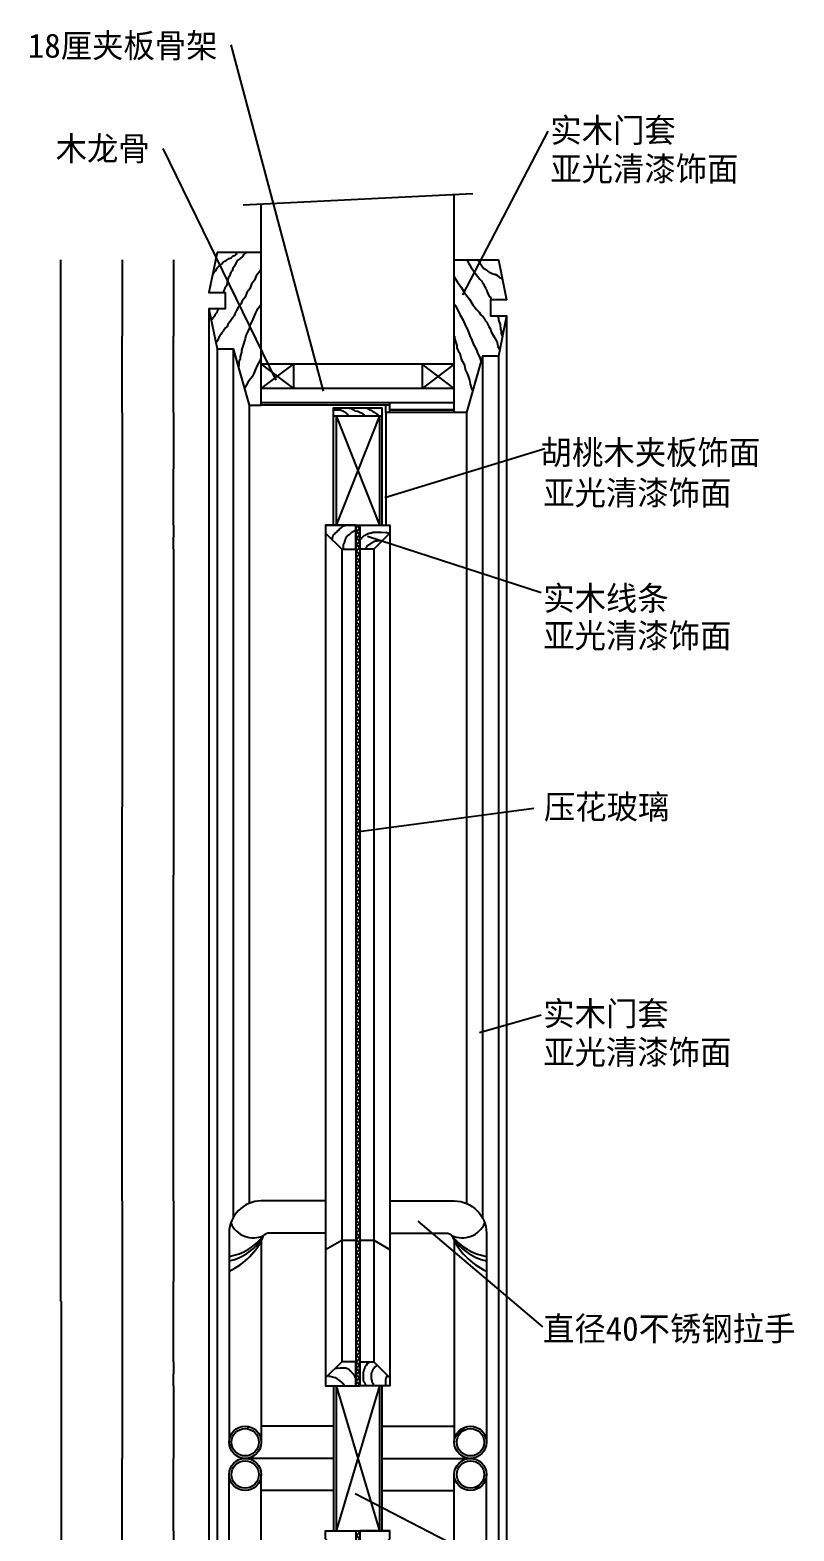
# Model space of a CAD drawing. Header units: metres. Extents: x 0 to 5399, y 0 to 6892.
# Drawn here: x 3500 to 5399, y 3156 to 6887 of the extents above; entities that cross this region are included whole.
import ezdxf

# ---------------------------------------------------------------- set-up
doc = ezdxf.new("R2010")
doc.units = ezdxf.units.M
for name, color, linetype in [('2', 2, 'Continuous'), ('3', 3, 'Continuous'), ('4', 4, 'Continuous'), ('7', 7, 'Continuous'), ('BH', 3, 'Continuous'), ('DIM', 3, 'Continuous'), ('TEXT', 3, 'Continuous')]:
    doc.layers.add(name, color=color, linetype=linetype)
doc.dimstyles.get("Standard").update_dxf_attribs({"dimtxt": 2.5, "dimasz": 2.5, "dimexe": 1.25, "dimexo": 0.625, "dimtad": 1, "dimcen": 2.5, "dimazin": 3, "dimtfac": 1, "dimtmove": 0, "dimatfit": 3})

# ---------------------------------------------------------------- blocks, each defined once
blk = doc.blocks.new('BH2')
at = {"layer": 'BH'}
blk.add_lwpolyline([(0, 32), (5, 28), (0, 24), (5, 20), (0, 16), (5, 12), (0, 8), (5, 4), (0, 0)], dxfattribs=at)
blk = doc.blocks.new('*D5')
for p, q in [((3856.07, 3156.19), (3856.07, 3126.19)), ((3855.82, 3126.19), (3855.57, 3126.19)), ((3856.07, 3096.19), (3856.07, 3126.19)), ((3856.07, 3126.19), (3856.07, 3126.19)), ((3856.32, 3126.19), (3856.57, 3126.19))]:
    blk.add_line(p, q)
at = {"layer": 'Defpoints'}
for p in [(3856.07, 3156.19), (3856.07, 3126.19), (3856.07, 3096.19)]:
    blk.add_point(p, dxfattribs=at)
at = {"layer": 'DIM', "insert": (3856.07, 3127.315), "char_height": 1, "attachment_point": 5}
blk.add_mtext('30', dxfattribs=at)
blk = doc.blocks.new('*D6')
for p, q in [((3856.07, 3516.19), (3856.07, 3336.19)), ((3855.82, 3336.19), (3855.57, 3336.19)), ((3856.07, 3156.19), (3856.07, 3336.19)), ((3856.07, 3336.19), (3856.07, 3336.19)), ((3856.32, 3336.19), (3856.57, 3336.19))]:
    blk.add_line(p, q)
at = {"layer": 'Defpoints'}
for p in [(3856.07, 3516.19), (3856.07, 3336.19), (3856.07, 3156.19)]:
    blk.add_point(p, dxfattribs=at)
at = {"layer": 'DIM', "insert": (3856.07, 3337.315), "char_height": 1, "attachment_point": 5}
blk.add_mtext('180', dxfattribs=at)
blk = doc.blocks.new('*D7')
for p, q in [((3855.82, 3546.19), (3855.57, 3546.19)), ((3856.07, 3576.19), (3856.07, 3546.19)), ((3856.07, 3516.19), (3856.07, 3546.19)), ((3856.07, 3546.19), (3856.07, 3546.19)), ((3856.32, 3546.19), (3856.57, 3546.19))]:
    blk.add_line(p, q)
at = {"layer": 'Defpoints'}
for p in [(3856.07, 3576.19), (3856.07, 3546.19), (3856.07, 3516.19)]:
    blk.add_point(p, dxfattribs=at)
at = {"layer": 'DIM', "insert": (3856.07, 3547.315), "char_height": 1, "attachment_point": 5}
blk.add_mtext('30', dxfattribs=at)
blk = doc.blocks.new('*D8')
for p, q in [((3856.07, 3976.19), (3856.07, 3776.19)), ((3855.82, 3776.19), (3855.57, 3776.19)), ((3856.07, 3576.19), (3856.07, 3776.19)), ((3856.07, 3776.19), (3856.07, 3776.19)), ((3856.32, 3776.19), (3856.57, 3776.19))]:
    blk.add_line(p, q)
at = {"layer": 'Defpoints'}
for p in [(3856.07, 3976.19), (3856.07, 3776.19), (3856.07, 3576.19)]:
    blk.add_point(p, dxfattribs=at)
at = {"layer": 'DIM', "insert": (3856.07, 3777.315), "char_height": 1, "attachment_point": 5}
blk.add_mtext('200', dxfattribs=at)
blk = doc.blocks.new('*D9')
for p, q in [((3856.07, 5596.19), (3856.07, 4786.19)), ((3855.82, 4786.19), (3855.57, 4786.19)), ((3856.07, 3976.19), (3856.07, 4786.19)), ((3856.07, 4786.19), (3856.07, 4786.19)), ((3856.32, 4786.19), (3856.57, 4786.19))]:
    blk.add_line(p, q)
at = {"layer": 'Defpoints'}
for p in [(3856.07, 5596.19), (3856.07, 4786.19), (3856.07, 3976.19)]:
    blk.add_point(p, dxfattribs=at)
at = {"layer": 'DIM', "insert": (3856.07, 4787.315), "char_height": 1, "attachment_point": 5}
blk.add_mtext('810', dxfattribs=at)
blk = doc.blocks.new('*D10')
for p, q in [((3856.07, 5656.19), (3856.07, 5626.19)), ((3855.82, 5626.19), (3855.57, 5626.19)), ((3856.07, 5596.19), (3856.07, 5626.19)), ((3856.07, 5626.19), (3856.07, 5626.19)), ((3856.32, 5626.19), (3856.57, 5626.19))]:
    blk.add_line(p, q)
at = {"layer": 'Defpoints'}
for p in [(3856.07, 5656.19), (3856.07, 5626.19), (3856.07, 5596.19)]:
    blk.add_point(p, dxfattribs=at)
at = {"layer": 'DIM', "insert": (3856.07, 5627.315), "char_height": 1, "attachment_point": 5}
blk.add_mtext('30', dxfattribs=at)
blk = doc.blocks.new('*D11')
for p, q in [((3856.07, 5936.19), (3856.07, 5796.19)), ((3855.82, 5796.19), (3855.57, 5796.19)), ((3856.07, 5656.19), (3856.07, 5796.19)), ((3856.07, 5796.19), (3856.07, 5796.19)), ((3856.32, 5796.19), (3856.57, 5796.19))]:
    blk.add_line(p, q)
at = {"layer": 'Defpoints'}
for p in [(3856.07, 5936.19), (3856.07, 5796.19), (3856.07, 5656.19)]:
    blk.add_point(p, dxfattribs=at)
at = {"layer": 'DIM', "insert": (3856.07, 5797.315), "char_height": 1, "attachment_point": 5}
blk.add_mtext('140', dxfattribs=at)
blk = doc.blocks.new('*D12')
for p, q in [((3856.07, 6316.19), (3856.07, 6126.19)), ((3855.82, 6126.19), (3855.57, 6126.19)), ((3856.07, 5936.19), (3856.07, 6126.19)), ((3856.07, 6126.19), (3856.07, 6126.19)), ((3856.32, 6126.19), (3856.57, 6126.19))]:
    blk.add_line(p, q)
at = {"layer": 'Defpoints'}
for p in [(3856.07, 6316.19), (3856.07, 6126.19), (3856.07, 5936.19)]:
    blk.add_point(p, dxfattribs=at)
at = {"layer": 'DIM', "insert": (3856.07, 6127.315), "char_height": 1, "attachment_point": 5}
blk.add_mtext('190', dxfattribs=at)
blk = doc.blocks.new('*D13')
for p, q in [((3575.28, 6316.19), (3575.28, 3726.08)), ((3575.53, 3726.08), (3577.66, 3726.08)), ((3577.91, 1135.96), (3577.91, 3726.08))]:
    blk.add_line(p, q)
at = {"layer": 'Defpoints'}
for p in [(3575.28, 6316.19), (3575.28, 3726.08), (3577.91, 1135.96)]:
    blk.add_point(p, dxfattribs=at)
at = {"layer": 'DIM', "insert": (3576.595, 3727.205), "char_height": 1, "attachment_point": 5}
blk.add_mtext('2590', dxfattribs=at)
blk = doc.blocks.new('*D14')
for p, q in [((3728.91, 3976.19), (3728.91, 3336.19)), ((3728.66, 3336.19), (3728.41, 3336.19)), ((3728.91, 2696.19), (3728.91, 3336.19)), ((3728.91, 3336.19), (3728.91, 3336.19)), ((3729.16, 3336.19), (3729.41, 3336.19))]:
    blk.add_line(p, q)
at = {"layer": 'Defpoints'}
for p in [(3728.91, 3976.19), (3728.91, 3336.19), (3728.91, 2696.19)]:
    blk.add_point(p, dxfattribs=at)
at = {"layer": 'DIM', "insert": (3728.91, 3337.315), "char_height": 1, "attachment_point": 5}
blk.add_mtext('640', dxfattribs=at)
blk = doc.blocks.new('*D51')
for p, q in [((3728.91, 6316.19), (3728.91, 6126.19)), ((3728.66, 6126.19), (3728.41, 6126.19)), ((3728.91, 5936.19), (3728.91, 6126.19)), ((3728.91, 6126.19), (3728.91, 6126.19)), ((3729.16, 6126.19), (3729.41, 6126.19))]:
    blk.add_line(p, q)
at = {"layer": 'Defpoints'}
for p in [(3728.91, 6316.19), (3728.91, 6126.19), (3728.91, 5936.19)]:
    blk.add_point(p, dxfattribs=at)
at = {"layer": 'DIM', "insert": (3728.91, 6127.315), "char_height": 1, "attachment_point": 5}
blk.add_mtext('190', dxfattribs=at)
blk = doc.blocks.new('*D54')
for p, q in [((3728.91, 5936.19), (3728.91, 4956.19)), ((3728.66, 4956.19), (3728.41, 4956.19)), ((3728.91, 3976.19), (3728.91, 4956.19)), ((3728.91, 4956.19), (3728.91, 4956.19)), ((3729.16, 4956.19), (3729.41, 4956.19))]:
    blk.add_line(p, q)
at = {"layer": 'Defpoints'}
for p in [(3728.91, 5936.19), (3728.91, 4956.19), (3728.91, 3976.19)]:
    blk.add_point(p, dxfattribs=at)
at = {"layer": 'DIM', "insert": (3728.91, 4957.315), "char_height": 1, "attachment_point": 5}
blk.add_mtext('980', dxfattribs=at)

msp = doc.modelspace()

# ---------------------------------------------------------------- hatches: boundary and pattern name
at = {"layer": '3'}
h = msp.add_hatch(dxfattribs=at)
h.set_pattern_fill('ANSI32', scale=20)
h.paths.add_polyline_path([(4074.61, 3376.19, 1), (3994.61, 3376.19, 1)])
h.paths.add_polyline_path([(4000.61, 3376.19, -1), (4068.61, 3376.19, -1)])
h.paths.add_polyline_path([(3994.61, 3296.19, 1), (4074.61, 3296.19, 1)])
h.paths.add_polyline_path([(4000.61, 3296.19, -1), (4068.61, 3296.19, -1)])
h.paths.add_polyline_path([(4634.61, 3376.19, 1), (4554.61, 3376.19, 1)])
h.paths.add_polyline_path([(4560.61, 3376.19, -1), (4628.61, 3376.19, -1)])
h.paths.add_polyline_path([(4554.61, 3296.19, 1), (4634.61, 3296.19, 1)])
h.paths.add_polyline_path([(4628.61, 3296.19, -1), (4560.61, 3296.19, -1)])
at = {"layer": 'BH'}
h = msp.add_hatch(dxfattribs=at)
h.set_pattern_fill('ANSI31', scale=300)
h.paths.add_polyline_path([(4554.61, 6478.28), (4074.61, 6454.81), (4074.61, 6056.19), (4554.61, 6056.19)])
h = msp.add_hatch(dxfattribs=at)
h.set_pattern_fill('CORK', scale=72)
h.paths.add_polyline_path([(4074.61, 5996.19), (4074.61, 5960.19), (4554.61, 5960.19), (4554.61, 5996.19)])
h = msp.add_hatch(dxfattribs=at)
h.set_pattern_fill('DOLMIT', scale=24)
h.paths.add_polyline_path([(4394.61, 5960.19), (4394.61, 5942.19), (4554.61, 5942.19), (4554.61, 5960.19)])

# ---------------------------------------------------------------- linework, layer by layer
at = {"layer": '2'}
for p, q in [((4554.61, 6056.19), (4554.61, 6478.28)), ((4074.61, 6056.19), (4074.61, 6454.81)), ((4554.61, 6056.19), (4074.61, 6056.19))]:
    msp.add_line(p, q, dxfattribs=at)
at = {"layer": '3'}
for p, q in [((4029.95, 6452.62), (4600.48, 6480.53)), ((3964.61, 6094.19), (3964.61, 1135.84)), ((4004.61, 6094.19), (4004.61, 3934.92)), ((4074.61, 6056.19), (4154.61, 5996.19)), ((4074.61, 5996.19), (4154.61, 6056.19)), ((4554.61, 6056.19), (4474.61, 5996.19)), ((4554.61, 5996.19), (4474.61, 6056.19)), ((4624.61, 6076.19), (4624.61, 3934.92)), ((4664.61, 6076.19), (4664.61, 1135.84)), ((4254.47, 5943.17), (4270.32, 5943.17)), ((4270.32, 5943.17), (4271.64, 5942.51)), ((4271.64, 5942.51), (4272.96, 5941.85)), ((4272.96, 5941.85), (4274.28, 5941.85)), ((4274.28, 5941.85), (4275.61, 5941.19)), ((4275.61, 5941.19), (4276.27, 5941.19)), ((4276.27, 5941.19), (4277.59, 5940.53)), ((4277.59, 5940.53), (4278.91, 5939.87)), ((4278.91, 5939.87), (4279.57, 5939.21)), ((4279.57, 5939.21), (4280.23, 5938.55)), ((4280.23, 5938.55), (4280.89, 5938.55)), ((4280.89, 5938.55), (4281.55, 5937.89)), ((4281.55, 5937.89), (4282.21, 5937.89)), ((4282.21, 5937.89), (4282.87, 5936.57)), ((4282.87, 5936.57), (4284.19, 5936.57)), ((4284.19, 5936.57), (4284.85, 5935.91)), ((4284.85, 5935.91), (4284.85, 5935.25)), ((4284.85, 5935.25), (4285.51, 5935.25)), ((4285.51, 5935.25), (4285.51, 5934.59)), ((4285.51, 5934.59), (4286.17, 5934.59)), ((4286.17, 5934.59), (4286.83, 5933.93)), ((4286.83, 5933.93), (4288.15, 5932.61)), ((4293.44, 5947.13), (4296.74, 5947.13)), ((4296.74, 5947.13), (4299.38, 5945.81)), ((4299.38, 5945.81), (4300.7, 5945.15)), ((4300.7, 5945.15), (4302.02, 5944.49)), ((4302.02, 5944.49), (4302.68, 5943.83)), ((4302.68, 5943.83), (4304.66, 5942.51)), ((4304.66, 5942.51), (4307.3, 5940.53)), ((4307.3, 5940.53), (4313.91, 5939.21)), ((4313.91, 5939.21), (4316.55, 5938.55)), ((4316.55, 5938.55), (4317.87, 5937.89)), ((4317.87, 5937.89), (4319.19, 5937.23)), ((4319.19, 5937.23), (4319.85, 5936.57)), ((4319.85, 5936.57), (4321.17, 5936.57)), ((4321.17, 5936.57), (4321.83, 5935.91)), ((4321.83, 5935.91), (4323.15, 5935.25)), ((4323.15, 5935.25), (4324.47, 5935.25)), ((4324.47, 5935.25), (4325.79, 5934.59)), ((4325.79, 5934.59), (4326.45, 5933.93)), ((4326.45, 5933.93), (4327.11, 5933.93)), ((4327.11, 5933.93), (4327.11, 5933.27)), ((4327.11, 5933.27), (4328.43, 5931.95)), ((4335.04, 5947.79), (4336.36, 5947.79)), ((4336.36, 5947.79), (4337.68, 5947.13)), ((4337.68, 5947.13), (4339.66, 5946.47)), ((4339.66, 5946.47), (4340.98, 5945.81)), ((4340.98, 5945.81), (4341.64, 5944.49)), ((4341.64, 5944.49), (4342.3, 5944.49)), ((4342.3, 5944.49), (4342.96, 5943.83)), ((4342.96, 5943.83), (4343.62, 5943.83)), ((4343.62, 5943.83), (4344.28, 5943.17)), ((4344.28, 5943.17), (4346.92, 5941.85)), ((4346.92, 5941.85), (4349.57, 5940.53)), ((4349.57, 5940.53), (4352.21, 5938.55)), ((4352.21, 5938.55), (4354.19, 5937.89)), ((4354.19, 5937.89), (4354.85, 5937.89)), ((4354.85, 5937.89), (4354.85, 5937.23)), ((4354.85, 5937.23), (4355.51, 5937.23)), ((4355.51, 5937.23), (4356.17, 5936.57)), ((4356.17, 5936.57), (4356.83, 5936.57)), ((4356.83, 5936.57), (4357.49, 5935.91)), ((4357.49, 5935.91), (4358.15, 5935.25)), ((4358.15, 5935.25), (4358.81, 5935.25)), ((4358.81, 5935.25), (4359.47, 5934.59)), ((4359.47, 5934.59), (4360.13, 5933.93)), ((4360.13, 5933.93), (4361.45, 5933.27)), ((4361.45, 5933.27), (4362.11, 5933.27)), ((4362.11, 5933.27), (4362.77, 5932.61)), ((4384.61, 5936.19), (4384.61, 5656.19)), ((4260.61, 5928.19), (4368.61, 5656.19)), ((4368.61, 5928.19), (4260.61, 5656.19)), ((4288.15, 5932.61), (4288.15, 5931.29)), ((4288.15, 5931.29), (4288.81, 5931.29)), ((4288.81, 5931.29), (4288.81, 5930.63)), ((4288.81, 5930.63), (4289.47, 5930.63)), ((4289.47, 5930.63), (4289.47, 5927.99)), ((4328.43, 5931.95), (4329.09, 5931.29)), ((4329.09, 5931.29), (4329.76, 5931.29)), ((4329.76, 5931.29), (4329.76, 5930.63)), ((4329.76, 5930.63), (4330.42, 5930.63)), ((4330.42, 5930.63), (4330.42, 5929.97)), ((4330.42, 5929.97), (4331.08, 5929.97)), ((4331.08, 5929.97), (4331.08, 5929.31)), ((4331.08, 5929.31), (4331.74, 5928.65)), ((4331.74, 5928.65), (4332.4, 5928.65)), ((4332.4, 5928.65), (4332.4, 5928.19)), ((4362.77, 5932.61), (4362.77, 5931.95)), ((4362.77, 5931.95), (4363.43, 5931.95)), ((4363.43, 5931.95), (4363.43, 5931.29)), ((4363.43, 5931.29), (4364.09, 5931.29)), ((4364.09, 5931.29), (4364.09, 5930.63)), ((4364.09, 5930.63), (4364.75, 5929.97)), ((4364.75, 5929.97), (4365.42, 5929.97)), ((4365.42, 5929.97), (4365.42, 5928.19)), ((4256.95, 5634.86), (4255.89, 5633.27)), ((4258.01, 5635.38), (4256.95, 5634.86)), ((4258.54, 5635.91), (4258.01, 5635.38)), ((4259.6, 5636.97), (4258.54, 5635.91)), ((4260.13, 5636.97), (4259.6, 5636.97)), ((4260.66, 5637.5), (4260.13, 5636.97)), ((4261.72, 5638.03), (4260.66, 5637.5)), ((4262.25, 5639.09), (4261.72, 5638.03)), ((4262.78, 5640.15), (4262.25, 5639.09)), ((4263.83, 5641.2), (4262.78, 5640.15)), ((4264.36, 5641.73), (4263.83, 5641.2)), ((4264.89, 5641.73), (4264.36, 5641.73)), ((4265.42, 5642.26), (4264.89, 5641.73)), ((4266.48, 5643.32), (4265.42, 5642.26)), ((4267.54, 5644.38), (4266.48, 5643.32)), ((4268.07, 5644.91), (4267.54, 5644.38)), ((4268.6, 5645.96), (4268.07, 5644.91)), ((4270.19, 5647.02), (4268.6, 5645.96)), ((4270.72, 5647.55), (4270.19, 5647.02)), ((4270.72, 5648.08), (4270.72, 5647.55)), ((4271.25, 5648.08), (4270.72, 5648.08)), ((4272.3, 5648.61), (4271.25, 5648.08)), ((4274.42, 5650.73), (4272.3, 5648.61)), ((4276.01, 5651.78), (4274.42, 5650.73)), ((4277.07, 5652.84), (4276.01, 5651.78)), ((4277.6, 5653.37), (4277.07, 5652.84)), ((4278.13, 5653.9), (4277.6, 5653.37)), ((4279.71, 5653.9), (4278.13, 5653.9)), ((4285.01, 5654.96), (4279.71, 5653.9)), ((4286.07, 5656.02), (4285.01, 5654.96)), ((4286.6, 5656.02), (4286.07, 5656.02)), ((4296.12, 5635.38), (4295.6, 5634.33)), ((4297.18, 5635.91), (4296.12, 5635.38)), ((4299.3, 5638.03), (4297.18, 5635.91)), ((4300.36, 5638.03), (4299.3, 5638.03)), ((4301.42, 5639.09), (4300.36, 5638.03)), ((4301.95, 5639.62), (4301.42, 5639.09)), ((4302.48, 5640.15), (4301.95, 5639.62)), ((4304.06, 5640.15), (4302.48, 5640.15)), ((4304.59, 5640.67), (4304.06, 5640.15)), ((4305.65, 5641.2), (4304.59, 5640.67)), ((4306.18, 5641.2), (4305.65, 5641.2)), ((4306.71, 5641.73), (4306.18, 5641.2)), ((4307.77, 5642.26), (4306.71, 5641.73)), ((4309.89, 5642.26), (4307.77, 5642.26)), ((4309.89, 5642.79), (4309.89, 5642.26)), ((4337.41, 5633.8), (4339, 5634.86)), ((4339, 5634.86), (4340.06, 5635.38)), ((4340.06, 5635.38), (4341.12, 5635.91)), ((4341.12, 5635.91), (4342.18, 5636.44)), ((4342.18, 5636.44), (4344.82, 5636.44)), ((4344.82, 5636.44), (4346.94, 5636.97)), ((4346.94, 5636.97), (4349.06, 5637.5)), ((4349.06, 5637.5), (4350.65, 5638.03)), ((4350.65, 5638.03), (4352.24, 5638.56)), ((4352.24, 5638.56), (4353.29, 5639.09)), ((4353.29, 5639.09), (4372.35, 5639.09)), ((4372.35, 5639.09), (4385.06, 5638.03)), ((4385.06, 5638.03), (4387.7, 5638.03)), ((4387.7, 5638.03), (4388.76, 5637.5)), ((4388.76, 5637.5), (4389.29, 5637.5)), ((4389.29, 5637.5), (4389.82, 5636.97)), ((4389.82, 5636.97), (4390.88, 5636.97)), ((4390.88, 5636.97), (4390.88, 5636.44)), ((4390.88, 5636.44), (4391.94, 5636.44)), ((4391.94, 5636.44), (4393, 5635.91)), ((4393, 5635.91), (4393.52, 5635.38)), ((4393.52, 5635.38), (4393.52, 5634.86)), ((4251.13, 5626.39), (4251.13, 5620.57)), ((4251.66, 5626.39), (4251.13, 5626.39)), ((4252.19, 5628.51), (4251.66, 5627.98)), ((4251.66, 5627.98), (4251.66, 5626.39)), ((4252.72, 5629.57), (4252.19, 5629.04)), ((4252.19, 5629.04), (4252.19, 5628.51)), ((4253.25, 5630.62), (4252.72, 5629.57)), ((4253.78, 5631.15), (4253.25, 5630.62)), ((4254.31, 5632.74), (4253.78, 5631.68)), ((4253.78, 5631.68), (4253.78, 5631.15)), ((4255.89, 5633.27), (4254.31, 5632.74)), ((4278.66, 5606.29), (4278.13, 5605.23)), ((4278.13, 5605.23), (4278.13, 5596.77)), ((4279.71, 5609.46), (4278.66, 5607.35)), ((4278.66, 5607.35), (4278.66, 5606.29)), ((4280.24, 5610.52), (4279.71, 5609.46)), ((4280.77, 5611.05), (4280.24, 5610.52)), ((4281.3, 5613.69), (4280.77, 5612.64)), ((4280.77, 5612.64), (4280.77, 5611.05)), ((4281.83, 5616.87), (4281.3, 5615.81)), ((4281.3, 5615.81), (4281.3, 5613.69)), ((4282.36, 5617.4), (4281.83, 5616.87)), ((4282.89, 5619.51), (4282.36, 5618.98)), ((4282.36, 5618.98), (4282.36, 5617.4)), ((4283.42, 5622.16), (4282.89, 5620.57)), ((4282.89, 5620.57), (4282.89, 5619.51)), ((4284.48, 5623.22), (4283.42, 5622.16)), ((4284.48, 5624.27), (4284.48, 5623.22)), ((4285.01, 5624.27), (4284.48, 5624.27)), ((4285.01, 5625.33), (4285.01, 5624.27)), ((4285.54, 5625.33), (4285.01, 5625.33)), ((4287.65, 5627.98), (4285.54, 5625.86)), ((4285.54, 5625.86), (4285.54, 5625.33)), ((4289.24, 5629.57), (4287.65, 5627.98)), ((4290.83, 5630.62), (4289.24, 5629.57)), ((4291.89, 5631.68), (4290.83, 5630.62)), ((4292.95, 5632.21), (4291.89, 5631.68)), ((4294.01, 5632.74), (4292.95, 5632.21)), ((4295.6, 5634.33), (4294.01, 5632.74)), ((4319.42, 5616.87), (4319.95, 5618.98)), ((4319.42, 5615.28), (4319.42, 5616.87)), ((4319.95, 5618.98), (4321.53, 5621.1)), ((4321.53, 5621.1), (4323.12, 5622.69)), ((4323.12, 5622.69), (4324.71, 5623.75)), ((4324.71, 5623.75), (4325.77, 5625.33)), ((4325.77, 5625.33), (4326.83, 5626.92)), ((4326.83, 5626.92), (4328.94, 5629.04)), ((4328.94, 5629.04), (4330.53, 5630.09)), ((4330.53, 5630.09), (4331.59, 5631.15)), ((4331.59, 5631.15), (4333.18, 5631.68)), ((4333.18, 5631.68), (4334.24, 5632.21)), ((4334.24, 5632.21), (4334.77, 5632.74)), ((4334.77, 5632.74), (4335.83, 5633.27)), ((4335.83, 5633.27), (4337.41, 5633.8)), ((4336.36, 5601.53), (4336.88, 5602.58)), ((4336.36, 5596.77), (4336.36, 5601.53)), ((4336.88, 5602.58), (4337.94, 5604.17)), ((4337.94, 5604.17), (4338.47, 5605.76)), ((4338.47, 5605.76), (4339.53, 5606.29)), ((4339.53, 5606.29), (4341.12, 5606.82)), ((4341.12, 5606.82), (4341.65, 5607.35)), ((4341.65, 5607.35), (4343.24, 5608.4)), ((4343.24, 5608.4), (4344.3, 5608.93)), ((4344.3, 5608.93), (4346.41, 5610.52)), ((4346.41, 5610.52), (4347.47, 5611.05)), ((4347.47, 5611.05), (4348, 5611.05)), ((4348, 5611.58), (4348.53, 5612.11)), ((4348, 5611.05), (4348, 5611.58)), ((4348.53, 5612.11), (4349.59, 5612.11)), ((4349.59, 5612.11), (4350.65, 5613.17)), ((4350.65, 5613.17), (4351.71, 5613.69)), ((4351.71, 5613.69), (4352.24, 5614.22)), ((4352.24, 5614.75), (4352.76, 5614.75)), ((4352.24, 5614.22), (4352.24, 5614.75)), ((4352.76, 5614.75), (4353.82, 5615.28)), ((4353.82, 5615.28), (4354.88, 5615.28)), ((4354.88, 5615.28), (4355.94, 5616.34)), ((4355.94, 5616.34), (4358.06, 5617.4)), ((4358.06, 5617.4), (4362.29, 5617.4)), ((4362.29, 5617.4), (4363.35, 5617.93)), ((4363.35, 5617.93), (4363.88, 5618.46)), ((4363.88, 5618.46), (4372.88, 5618.46)), ((4372.88, 5618.46), (4373.41, 5617.93)), ((4373.41, 5617.93), (4373.94, 5617.93)), ((4373.94, 5617.93), (4373.94, 5616.87)), ((4373.94, 5616.87), (4374.47, 5616.87)), ((4274.61, 5596.19), (4274.61, 3576.19)), ((4336.88, 5596.77), (4336.36, 5596.77)), ((4354.61, 5596.19), (4354.61, 3576.19)), ((4259.95, 3560.37), (4263.66, 3560.37)), ((4263.66, 3560.37), (4271.07, 3560.89)), ((4271.07, 3560.89), (4276.36, 3561.42)), ((4276.36, 3561.42), (4283.78, 3561.42)), ((4283.78, 3561.42), (4284.83, 3560.89)), ((4284.83, 3560.89), (4286.42, 3560.37)), ((4286.42, 3560.37), (4286.95, 3560.37)), ((4286.95, 3560.37), (4288.01, 3559.84)), ((4288.01, 3559.84), (4289.07, 3559.31)), ((4289.07, 3559.31), (4292.24, 3557.19)), ((4292.24, 3557.19), (4293.3, 3556.13)), ((4293.3, 3556.13), (4293.3, 3555.6)), ((4293.3, 3555.6), (4293.83, 3555.07)), ((4293.83, 3555.07), (4294.89, 3555.07)), ((4294.89, 3555.07), (4295.42, 3554.02)), ((4295.42, 3554.02), (4298.6, 3550.84)), ((4298.6, 3550.84), (4299.13, 3549.78)), ((4299.13, 3549.78), (4299.66, 3549.26)), ((4299.66, 3549.26), (4300.71, 3548.73)), ((4300.71, 3548.73), (4301.24, 3548.2)), ((4301.24, 3548.2), (4301.77, 3547.67)), ((4301.77, 3547.67), (4302.83, 3546.61)), ((4302.83, 3546.61), (4303.36, 3545.55)), ((4303.36, 3545.55), (4303.89, 3545.02)), ((4303.89, 3545.02), (4304.42, 3543.97)), ((4328.24, 3549.78), (4327.71, 3549.26)), ((4327.71, 3549.26), (4327.71, 3530.74)), ((4328.77, 3552.43), (4328.24, 3550.84)), ((4328.24, 3550.84), (4328.24, 3549.78)), ((4329.3, 3554.55), (4328.77, 3553.49)), ((4328.77, 3553.49), (4328.77, 3552.43)), ((4329.83, 3556.13), (4329.3, 3555.6)), ((4329.3, 3555.6), (4329.3, 3554.55)), ((4330.36, 3557.72), (4329.83, 3556.13)), ((4330.89, 3559.31), (4330.36, 3557.72)), ((4331.42, 3560.89), (4330.89, 3559.31)), ((4331.95, 3561.95), (4331.42, 3560.89)), ((4332.48, 3563.54), (4331.95, 3561.95)), ((4333, 3564.6), (4332.48, 3563.54)), ((4335.12, 3566.71), (4333, 3564.6)), ((4338.3, 3571.47), (4335.12, 3566.71)), ((4338.83, 3572), (4338.3, 3571.47)), ((4340.42, 3573.06), (4338.83, 3572)), ((4342, 3574.12), (4340.42, 3573.06)), ((4343.06, 3574.65), (4342, 3574.12)), ((4344.65, 3574.65), (4343.06, 3574.65)), ((4348.36, 3548.2), (4347.83, 3547.67)), ((4347.83, 3547.67), (4347.83, 3532.86)), ((4348.89, 3549.26), (4348.36, 3548.2)), ((4349.41, 3550.31), (4348.89, 3549.26)), ((4349.94, 3551.37), (4349.41, 3550.31)), ((4350.47, 3552.96), (4349.94, 3551.37)), ((4351, 3554.55), (4350.47, 3554.02)), ((4350.47, 3554.02), (4350.47, 3552.96)), ((4351.53, 3555.07), (4351, 3554.55)), ((4352.06, 3556.66), (4351.53, 3555.6)), ((4351.53, 3555.6), (4351.53, 3555.07)), ((4354.18, 3559.84), (4352.06, 3556.66)), ((4354.71, 3560.89), (4354.18, 3559.84)), ((4355.77, 3561.95), (4354.71, 3560.89)), ((4356.3, 3562.48), (4355.77, 3561.95)), ((4356.83, 3562.48), (4356.3, 3562.48)), ((4357.88, 3563.54), (4356.83, 3562.48)), ((4359.47, 3564.6), (4357.88, 3563.54)), ((4360.53, 3565.66), (4359.47, 3564.6)), ((4362.12, 3565.66), (4360.53, 3565.66)), ((4241.43, 3540.79), (4246.19, 3540.79)), ((4246.19, 3540.79), (4251.48, 3539.2)), ((4251.48, 3539.2), (4257.84, 3537.62)), ((4257.84, 3537.62), (4259.43, 3537.09)), ((4259.43, 3537.09), (4259.95, 3537.09)), ((4259.95, 3537.09), (4260.48, 3536.56)), ((4260.48, 3536.56), (4261.01, 3536.03)), ((4368.61, 3516.19), (4260.61, 3156.19)), ((4260.61, 3516.19), (4368.61, 3156.19)), ((4261.01, 3536.03), (4262.07, 3535.5)), ((4262.07, 3535.5), (4263.13, 3534.44)), ((4263.13, 3534.44), (4263.66, 3533.38)), ((4263.66, 3533.38), (4264.19, 3533.38)), ((4264.19, 3533.38), (4264.72, 3532.86)), ((4264.72, 3532.86), (4265.78, 3532.86)), ((4265.78, 3532.86), (4266.84, 3531.8)), ((4266.84, 3531.8), (4267.37, 3530.74)), ((4267.37, 3530.74), (4268.42, 3530.21)), ((4268.42, 3530.21), (4268.95, 3529.15)), ((4268.95, 3529.15), (4269.48, 3529.15)), ((4269.48, 3529.15), (4269.48, 3528.62)), ((4269.48, 3528.62), (4270.54, 3528.62)), ((4270.54, 3528.62), (4271.6, 3528.09)), ((4271.6, 3528.09), (4272.66, 3527.04)), ((4272.66, 3527.04), (4273.72, 3526.51)), ((4273.72, 3526.51), (4274.25, 3525.45)), ((4274.25, 3525.45), (4274.78, 3524.92)), ((4274.78, 3524.92), (4275.31, 3524.39)), ((4275.31, 3524.39), (4275.84, 3523.86)), ((4275.84, 3523.86), (4276.36, 3523.33)), ((4276.36, 3523.33), (4277.42, 3523.33)), ((4277.42, 3523.33), (4277.95, 3522.28)), ((4277.95, 3522.28), (4278.48, 3521.22)), ((4278.48, 3521.22), (4279.01, 3520.16)), ((4279.01, 3520.16), (4279.01, 3519.63)), ((4279.01, 3519.63), (4279.54, 3519.63)), ((4279.54, 3519.63), (4280.07, 3519.1)), ((4280.07, 3519.1), (4280.6, 3518.57)), ((4304.42, 3543.97), (4304.95, 3543.44)), ((4304.95, 3543.44), (4304.95, 3542.91)), ((4304.95, 3542.91), (4305.48, 3542.91)), ((4305.48, 3542.91), (4305.48, 3541.85)), ((4305.48, 3541.85), (4306.01, 3541.32)), ((4306.01, 3541.32), (4306.01, 3540.26)), ((4306.01, 3540.26), (4306.54, 3540.26)), ((4306.54, 3540.26), (4307.07, 3539.73)), ((4307.07, 3539.73), (4307.07, 3538.67)), ((4307.07, 3538.67), (4307.6, 3538.15)), ((4307.6, 3538.15), (4307.6, 3537.62)), ((4307.6, 3537.62), (4308.13, 3537.09)), ((4308.13, 3537.09), (4308.13, 3536.56)), ((4308.13, 3536.56), (4308.65, 3536.03)), ((4308.65, 3536.03), (4308.65, 3535.5)), ((4308.65, 3535.5), (4309.18, 3534.97)), ((4309.18, 3534.97), (4309.18, 3533.38)), ((4309.18, 3533.38), (4309.71, 3533.38)), ((4327.71, 3530.74), (4328.24, 3529.68)), ((4328.24, 3529.68), (4328.24, 3528.09)), ((4328.24, 3528.09), (4328.77, 3527.57)), ((4328.77, 3527.57), (4329.3, 3527.57)), ((4329.3, 3527.57), (4329.83, 3526.51)), ((4329.83, 3526.51), (4330.36, 3525.98)), ((4330.36, 3525.98), (4330.36, 3524.39)), ((4330.36, 3524.39), (4330.89, 3524.39)), ((4330.89, 3524.39), (4331.42, 3523.86)), ((4331.42, 3523.86), (4331.95, 3523.33)), ((4331.95, 3523.33), (4332.48, 3522.28)), ((4332.48, 3522.28), (4333, 3521.75)), ((4333, 3521.75), (4333, 3520.16)), ((4333, 3520.16), (4333.53, 3520.16)), ((4333.53, 3520.16), (4333.53, 3519.63)), ((4333.53, 3519.63), (4334.06, 3519.1)), ((4334.06, 3519.1), (4334.06, 3517.51)), ((4347.83, 3532.86), (4348.36, 3532.86)), ((4348.36, 3532.86), (4348.36, 3531.8)), ((4348.36, 3531.8), (4348.89, 3530.74)), ((4348.89, 3530.74), (4349.41, 3529.15)), ((4349.41, 3529.15), (4349.41, 3526.51)), ((4349.41, 3526.51), (4349.94, 3524.92)), ((4349.94, 3524.92), (4350.47, 3523.86)), ((4350.47, 3523.86), (4351, 3523.33)), ((4351, 3523.33), (4352.06, 3522.8)), ((4352.06, 3522.8), (4352.59, 3521.75)), ((4352.59, 3521.75), (4352.59, 3520.69)), ((4352.59, 3520.69), (4353.12, 3519.1)), ((4353.12, 3519.1), (4353.12, 3518.04)), ((4383.82, 3532.33), (4383.29, 3530.74)), ((4383.29, 3530.74), (4383.29, 3515.93)), ((4384.35, 3534.97), (4383.82, 3533.38)), ((4383.82, 3533.38), (4383.82, 3532.33)), ((4384.88, 3536.56), (4384.35, 3534.97)), ((4385.41, 3537.62), (4384.88, 3536.56)), ((4385.94, 3539.2), (4385.41, 3538.67)), ((4385.41, 3538.67), (4385.41, 3537.62)), ((4386.47, 3540.26), (4385.94, 3539.2)), ((4387, 3540.26), (4386.47, 3540.26))]:
    msp.add_line(p, q, dxfattribs=at)
at = {"layer": '4'}
for p, q in [((4384.61, 5936.19), (4384.61, 5954.19)), ((4554.61, 5936.19), (4384.61, 5936.19)), ((4254.61, 3516.19), (4254.61, 3156.19)), ((4374.61, 3516.19), (4374.61, 3156.19))]:
    msp.add_line(p, q, dxfattribs=at)
for points in [[(4074.61, 6334.19), (3964.61, 6334.19), (3944.61, 6234.19), (3984.61, 6234.19), (3984.61, 6194.19), (3944.61, 6194.19), (3964.61, 6094.19), (4004.61, 6094.19), (4044.61, 5954.19), (4074.61, 5954.19), (4074.61, 6056.19)], [(4554.61, 6316.19), (4664.61, 6316.19), (4684.61, 6216.19), (4644.61, 6216.19), (4644.61, 6176.19), (4684.61, 6176.19), (4664.61, 6076.19), (4624.61, 6076.19), (4584.61, 5936.19), (4554.61, 5936.19), (4554.61, 6056.19)], [(4254.61, 5656.19), (4254.61, 5948.19), (4374.61, 5948.19), (4374.61, 5656.19)], [(4309.61, 3516.19), (4309.61, 3576.19), (4274.61, 3576.19), (4234.61, 3536.19), (4234.61, 3516.19), (4309.61, 3516.19)], [(4319.61, 3516.19), (4319.61, 3576.19), (4354.61, 3576.19), (4394.61, 3536.19), (4394.61, 3516.19), (4319.61, 3516.19)], [(4309.61, 3156.19), (4309.61, 3096.19), (4274.61, 3096.19), (4234.61, 3136.19), (4234.61, 3156.19), (4309.61, 3156.19)], [(4319.61, 3156.19), (4319.61, 3096.19), (4354.61, 3096.19), (4394.61, 3136.19), (4394.61, 3156.19), (4319.61, 3156.19)]]:
    msp.add_lwpolyline(points, dxfattribs=at)
for points in [[(4309.61, 5596.19), (4309.61, 5656.19), (4234.61, 5656.19), (4234.61, 5636.19), (4274.61, 5596.19)], [(4319.61, 5596.19), (4319.61, 5656.19), (4394.61, 5656.19), (4394.61, 5636.19), (4354.61, 5596.19)]]:
    msp.add_lwpolyline(points, close=True, dxfattribs=at)
for points in [[(4234.61, 3976.19), (4074.61, 3976.19, 0.41), (3994.61, 3896.19), (3994.61, 3376.19)], [(4394.61, 3976.19), (4554.61, 3976.19, -0.41), (4634.61, 3896.19), (4634.61, 3376.19)], [(4234.61, 3896.19), (4094.61, 3896.19, 0.41), (4074.61, 3876.19), (4074.61, 3376.19)], [(4394.61, 3896.19), (4534.61, 3896.19, -0.41), (4554.61, 3876.19), (4554.61, 3376.19)], [(4234.61, 2696.19), (4074.61, 2696.19, -0.41), (3994.61, 2776.19), (3994.61, 3296.19)], [(4234.61, 2776.19), (4094.61, 2776.19, -0.41), (4074.61, 2796.19), (4074.61, 3296.19)], [(4394.61, 2696.19), (4554.61, 2696.19, 0.41), (4634.61, 2776.19), (4634.61, 3296.19)], [(4394.61, 2776.19), (4534.61, 2776.19, 0.41), (4554.61, 2796.19), (4554.61, 3296.19)]]:
    msp.add_lwpolyline(points, format="xyb", dxfattribs=at)
at = {"layer": '7'}
for p, q in [((3944.61, 6194.19), (3944.61, 1135.84)), ((4684.61, 6176.19), (4684.61, 1135.84)), ((4154.61, 6056.19), (4154.61, 5996.19)), ((4474.61, 6056.19), (4474.61, 5996.19)), ((4554.61, 5996.19), (4074.61, 5996.19)), ((4044.61, 5954.19), (4044.61, 3970.35)), ((4554.61, 5960.19), (4074.61, 5960.19)), ((4394.61, 5954.19), (4074.61, 5954.19)), ((4394.61, 5936.19), (4394.61, 5960.19)), ((4554.61, 5942.19), (4394.61, 5942.19)), ((4584.61, 5936.19), (4584.61, 3970.35)), ((4254.61, 5928.19), (4374.61, 5928.19)), ((4260.61, 5928.19), (4260.61, 5656.19)), ((4368.61, 5928.19), (4368.61, 5656.19)), ((4234.61, 5656.19), (4394.61, 5656.19)), ((4234.61, 5636.19), (4234.61, 3536.19)), ((4309.61, 5656.19), (4309.61, 3516.19)), ((4319.61, 5656.19), (4319.61, 3516.19)), ((4394.61, 5636.19), (4394.61, 3536.19)), ((4234.61, 3855.81), (4274.61, 3878.41)), ((4274.61, 3878.41), (4309.61, 3878.41)), ((4319.61, 3878.41), (4354.61, 3878.41)), ((4354.61, 3878.41), (4394.61, 3855.81)), ((4260.61, 3516.19), (4260.61, 3156.19)), ((4309.61, 3516.19), (4319.61, 3516.19)), ((4368.61, 3516.19), (4368.61, 3156.19)), ((4254.61, 3416.19), (4074.61, 3416.19)), ((4374.61, 3416.19), (4554.61, 3416.19)), ((4254.61, 3336.19), (4034.61, 3336.19)), ((4374.61, 3336.19), (4594.61, 3336.19)), ((4254.61, 3256.19), (4074.61, 3256.19)), ((4374.61, 3256.19), (4554.61, 3256.19)), ((4234.61, 3156.19), (4394.61, 3156.19)), ((4309.61, 3156.19), (4319.61, 3156.19))]:
    msp.add_line(p, q, dxfattribs=at)
for centre, radius in [((4034.61, 3376.19), 40), ((4034.61, 3376.19), 34), ((4594.61, 3376.19), 40), ((4594.61, 3376.19), 34), ((4034.61, 3296.19), 40), ((4034.61, 3296.19), 34), ((4594.61, 3296.19), 40), ((4594.61, 3296.19), 34)]:
    msp.add_circle(centre, radius, dxfattribs=at)
at = {"layer": 'BH'}
for p, q in [((3975.41, 6305.24), (3978.71, 6309.35)), ((3978.71, 6309.35), (3983.66, 6312.65)), ((3983.66, 6312.65), (3986.95, 6314.29)), ((3986.95, 6314.29), (3991.9, 6317.59)), ((3991.9, 6317.59), (3994.37, 6319.24)), ((3994.37, 6319.24), (4000.14, 6320.88)), ((4000.14, 6320.88), (4003.44, 6324.18)), ((4003.44, 6324.18), (4005.91, 6325.82)), ((4005.91, 6325.82), (4009.21, 6326.65)), ((4009.21, 6326.65), (4012.5, 6330.76)), ((4013.33, 6310.18), (4010.03, 6304.41)), ((4012.5, 6330.76), (4015.8, 6331.59)), ((4016.62, 6315.12), (4013.33, 6310.18)), ((4021.57, 6318.41), (4016.62, 6315.12)), ((4028.16, 6324.18), (4021.57, 6318.41)), ((4031.46, 6329.94), (4028.16, 6324.18)), ((4036.4, 6333.23), (4031.46, 6329.94)), ((4586.93, 6313.93), (4591.05, 6306.73)), ((4591.05, 6306.73), (4596.2, 6296.44)), ((4611.43, 6316.19), (4614.73, 6312.9)), ((4614.73, 6312.9), (4618.84, 6306.73)), ((4618.84, 6306.73), (4622.96, 6300.56)), ((3953.5, 6278.63), (3956.46, 6282.18)), ((3956.46, 6282.18), (3957.28, 6285.47)), ((3957.28, 6285.47), (3960.58, 6288.77)), ((3960.58, 6288.77), (3962.23, 6291.24)), ((3962.23, 6291.24), (3963.88, 6294.53)), ((3963.88, 6294.53), (3965.52, 6297)), ((3965.52, 6297), (3968.82, 6300.3)), ((3968.82, 6300.3), (3972.12, 6304.41)), ((3972.12, 6304.41), (3975.41, 6305.24)), ((3992.72, 6269.83), (3991.07, 6264.06)), ((3994.37, 6272.3), (3992.72, 6269.83)), ((3996.02, 6275.59), (3994.37, 6272.3)), ((3999.32, 6285.47), (3996.02, 6275.59)), ((4002.61, 6288.77), (3999.32, 6285.47)), ((4004.26, 6294.53), (4002.61, 6288.77)), ((4007.56, 6299.47), (4004.26, 6294.53)), ((4010.03, 6304.41), (4007.56, 6299.47)), ((4061.95, 6276.42), (4057.83, 6264.89)), ((4069.37, 6285.47), (4061.95, 6276.42)), ((4073.49, 6293.71), (4069.37, 6285.47)), ((4554.61, 6273.76), (4562.23, 6260.44)), ((4596.2, 6296.44), (4604.43, 6285.13)), ((4604.43, 6285.13), (4608.55, 6278.96)), ((4608.55, 6278.96), (4612.67, 6274.84)), ((4612.67, 6274.84), (4617.82, 6267.64)), ((4622.96, 6300.56), (4627.08, 6295.41)), ((4627.08, 6295.41), (4634.29, 6291.3)), ((4634.29, 6291.3), (4638.4, 6287.18)), ((4638.4, 6287.18), (4641.49, 6285.13)), ((4641.49, 6285.13), (4645.61, 6283.07)), ((4645.61, 6283.07), (4648.7, 6282.04)), ((4648.7, 6282.04), (4652.82, 6279.99)), ((4652.82, 6279.99), (4655.9, 6279.99)), ((4655.9, 6279.99), (4660.02, 6277.93)), ((4660.02, 6277.93), (4661.05, 6276.9)), ((4661.05, 6276.9), (4666.2, 6272.79)), ((4666.2, 6272.79), (4667.23, 6271.76)), ((4667.23, 6271.76), (4670.31, 6270.73)), ((4670.31, 6270.73), (4671.34, 6269.7)), ((4671.34, 6269.7), (4674.43, 6268.67)), ((3979.54, 6234.42), (3979.46, 6234.19)), ((3981.18, 6239.36), (3979.54, 6234.42)), ((3982.83, 6242.65), (3981.18, 6239.36)), ((3984.48, 6247.59), (3982.83, 6242.65)), ((3987.78, 6250.89), (3984.48, 6247.59)), ((3989.43, 6256.65), (3987.78, 6250.89)), ((3991.07, 6264.06), (3989.43, 6261.59)), ((3989.43, 6261.59), (3989.43, 6256.65)), ((4038.87, 6234.42), (4034.75, 6222.89)), ((4046.29, 6243.48), (4038.87, 6234.42)), ((4050.41, 6255.01), (4046.29, 6243.48)), ((4057.83, 6264.89), (4050.41, 6255.01)), ((4562.23, 6260.44), (4571.49, 6248.1)), ((4571.49, 6248.1), (4579.73, 6233.7)), ((4579.73, 6233.7), (4592.08, 6218.27)), ((4617.82, 6267.64), (4621.93, 6263.53)), ((4621.93, 6263.53), (4623.99, 6260.44)), ((4623.99, 6260.44), (4625.02, 6259.41)), ((4625.02, 6259.41), (4627.08, 6256.33)), ((4627.08, 6256.33), (4629.14, 6252.21)), ((4629.14, 6252.21), (4630.17, 6249.13)), ((4630.17, 6249.13), (4632.23, 6245.02)), ((4632.23, 6245.02), (4634.29, 6241.93)), ((4634.29, 6241.93), (4636.34, 6235.76)), ((4636.34, 6235.76), (4638.4, 6231.64)), ((4638.4, 6231.64), (4639.43, 6228.56)), ((4016.62, 6195.72), (4013.33, 6189.95)), ((4019.92, 6200.66), (4016.62, 6195.72)), ((4024.04, 6205.6), (4019.92, 6200.66)), ((4027.34, 6213.83), (4024.04, 6205.6)), ((4034.75, 6222.89), (4027.34, 6213.83)), ((4071.02, 6199.83), (4063.6, 6190.78)), ((4074.61, 6207.02), (4071.02, 6199.83)), ((4554.61, 6206.03), (4558.11, 6200.79)), ((4558.11, 6200.79), (4568.4, 6180.22)), ((4592.08, 6218.27), (4600.32, 6203.87)), ((4600.32, 6203.87), (4609.58, 6192.56)), ((4639.43, 6228.56), (4641.49, 6224.44)), ((4641.49, 6224.44), (4645.61, 6222.39)), ((4645.61, 6222.39), (4645.61, 6219.3)), ((4645.61, 6219.3), (4646.64, 6218.27)), ((4646.64, 6218.27), (4647.68, 6216.19)), ((3953.16, 6169.37), (3950.17, 6166.38)), ((3954.81, 6171.84), (3953.16, 6169.37)), ((3958.11, 6175.95), (3954.81, 6171.84)), ((3959.76, 6180.9), (3958.11, 6175.95)), ((3963.05, 6184.19), (3959.76, 6180.9)), ((3964.7, 6187.48), (3963.05, 6184.19)), ((3966.35, 6189.95), (3964.7, 6187.48)), ((3967.76, 6194.19), (3966.35, 6189.95)), ((3994.37, 6158.66), (3991.07, 6155.37)), ((3997.67, 6162.78), (3994.37, 6158.66)), ((3999.32, 6165.25), (3997.67, 6162.78)), ((4002.61, 6170.19), (3999.32, 6165.25)), ((4004.26, 6173.48), (4002.61, 6170.19)), ((4007.56, 6176.78), (4004.26, 6173.48)), ((4009.21, 6181.72), (4007.56, 6176.78)), ((4013.33, 6189.95), (4009.21, 6181.72)), ((4051.24, 6162.78), (4047.12, 6155.37)), ((4056.18, 6174.31), (4051.24, 6162.78)), ((4059.48, 6182.54), (4056.18, 6174.31)), ((4063.6, 6190.78), (4059.48, 6182.54)), ((4568.4, 6180.22), (4576.64, 6165.82)), ((4576.64, 6165.82), (4582.82, 6151.42)), ((4609.58, 6192.56), (4616.79, 6185.36)), ((4616.79, 6185.36), (4620.9, 6179.19)), ((4620.9, 6179.19), (4626.05, 6174.05)), ((4626.05, 6174.05), (4630.17, 6167.88)), ((4630.17, 6167.88), (4631.2, 6164.79)), ((4631.2, 6164.79), (4636.34, 6159.65)), ((4636.34, 6159.65), (4637.37, 6156.56)), ((4662.35, 6176.19), (4664.14, 6169.93)), ((4664.14, 6169.93), (4664.14, 6166.85)), ((4664.14, 6166.85), (4666.2, 6160.68)), ((4666.2, 6160.68), (4668.26, 6156.56)), ((3968.82, 6122.43), (3967.17, 6119.14)), ((3973.77, 6129.84), (3968.82, 6122.43)), ((3977.06, 6135.61), (3973.77, 6129.84)), ((3980.36, 6138.9), (3977.06, 6135.61)), ((3982.01, 6141.37), (3980.36, 6138.9)), ((3985.3, 6147.13), (3982.01, 6141.37)), ((3989.43, 6150.43), (3985.3, 6147.13)), ((3991.07, 6155.37), (3989.43, 6150.43)), ((4036.4, 6127.37), (4034.75, 6119.14)), ((4040.52, 6135.61), (4036.4, 6127.37)), ((4045.47, 6147.13), (4040.52, 6135.61)), ((4047.12, 6155.37), (4045.47, 6147.13)), ((4554.61, 6127.14), (4555.02, 6125.71)), ((4555.02, 6125.71), (4555.02, 6122.62)), ((4555.02, 6122.62), (4557.08, 6115.42)), ((4582.82, 6151.42), (4587.96, 6141.13)), ((4587.96, 6141.13), (4593.11, 6126.73)), ((4593.11, 6126.73), (4598.26, 6116.45)), ((4637.37, 6156.56), (4640.46, 6150.39)), ((4640.46, 6150.39), (4644.58, 6143.19)), ((4644.58, 6143.19), (4646.64, 6137.02)), ((4646.64, 6137.02), (4651.79, 6126.73)), ((4651.79, 6126.73), (4655.9, 6120.56)), ((4655.9, 6120.56), (4661.05, 6110.28)), ((4668.26, 6156.56), (4668.26, 6149.36)), ((4668.26, 6149.36), (4669.29, 6148.33)), ((4669.29, 6148.33), (4669.29, 6143.19)), ((4669.29, 6143.19), (4671.34, 6139.08)), ((4671.34, 6139.08), (4671.34, 6131.88)), ((4671.34, 6131.88), (4673.4, 6127.76)), ((4673.4, 6127.76), (4673.4, 6124.68)), ((4673.4, 6124.68), (4674.05, 6123.39)), ((3963.05, 6110.9), (3961.78, 6108.35)), ((3964.7, 6113.37), (3963.05, 6110.9)), ((3966.35, 6116.67), (3964.7, 6113.37)), ((3967.17, 6119.14), (3966.35, 6116.67)), ((4025.69, 6085.38), (4024.04, 6080.43)), ((4027.34, 6096.08), (4025.69, 6090.32)), ((4025.69, 6090.32), (4025.69, 6085.38)), ((4028.98, 6101.02), (4027.34, 6096.08)), ((4030.63, 6105.96), (4028.98, 6101.02)), ((4033.11, 6114.2), (4030.63, 6105.96)), ((4034.75, 6119.14), (4033.11, 6114.2)), ((4557.08, 6115.42), (4561.2, 6103.08)), ((4561.2, 6103.08), (4561.2, 6096.91)), ((4561.2, 6096.91), (4564.29, 6089.71)), ((4564.29, 6089.71), (4568.4, 6083.54)), ((4568.4, 6083.54), (4570.46, 6073.25)), ((4598.26, 6116.45), (4601.34, 6107.19)), ((4601.34, 6107.19), (4605.46, 6099.99)), ((4605.46, 6099.99), (4610.61, 6089.71)), ((4610.61, 6089.71), (4612.67, 6083.54)), ((4612.67, 6083.54), (4617.82, 6073.25)), ((4661.05, 6110.28), (4663.11, 6099.99)), ((4663.11, 6099.99), (4667.23, 6093.82)), ((4667.23, 6093.82), (4667.88, 6092.52)), ((4019.09, 6053.26), (4017.45, 6048.32)), ((4019.92, 6064.79), (4019.09, 6061.5)), ((4019.09, 6061.5), (4019.09, 6053.26)), ((4022.39, 6069.73), (4019.92, 6064.79)), ((4024.04, 6080.43), (4022.39, 6074.67)), ((4022.39, 6074.67), (4022.39, 6069.73)), ((4064.42, 6053.26), (4059.48, 6041.73)), ((4068.54, 6060.67), (4064.42, 6053.26)), ((4072.67, 6068.91), (4068.54, 6060.67)), ((4074.31, 6077.14), (4072.67, 6068.91)), ((4570.46, 6073.25), (4572.52, 6067.08)), ((4572.52, 6067.08), (4574.58, 6062.97)), ((4574.58, 6062.97), (4579.73, 6053.71)), ((4579.73, 6053.71), (4581.79, 6043.42)), ((4617.82, 6073.25), (4619.87, 6067.08)), ((4619.87, 6067.08), (4621.37, 6064.84)), ((4041.35, 6010.44), (4037.23, 6003.03)), ((4044.64, 6016.21), (4041.35, 6010.44)), ((4052.06, 6025.26), (4044.64, 6016.21)), ((4056.18, 6033.5), (4052.06, 6025.26)), ((4059.48, 6041.73), (4056.18, 6033.5)), ((4581.79, 6043.42), (4586.93, 6033.14)), ((4586.93, 6033.14), (4588.99, 6026.97)), ((4588.99, 6026.97), (4592.08, 6016.68)), ((4592.08, 6016.68), (4594.14, 6006.4)), ((4037.23, 6003.03), (4033.93, 5997.27)), ((4594.14, 6006.4), (4597.23, 5996.11)), ((4597.23, 5996.11), (4599.29, 5993.03)), ((4599.29, 5993.03), (4600.07, 5990.29))]:
    msp.add_line(p, q, dxfattribs=at)
for points in [[(4314.61, 3516.19), (4319.61, 3520.19), (4309.61, 3528.19), (4319.61, 3536.19), (4309.61, 3544.19), (4319.61, 3552.19), (4309.61, 3560.19), (4319.61, 3568.19), (4309.61, 3576.19)], [(4314.61, 3156.19), (4319.61, 3152.19), (4309.61, 3144.19), (4319.61, 3136.19), (4309.61, 3128.19), (4319.61, 3120.19), (4309.61, 3112.19), (4319.61, 3104.19), (4309.61, 3096.19)]]:
    msp.add_lwpolyline(points, dxfattribs=at)
at = {"layer": 'TEXT'}
for centre, radius, start, end in [((4054.49, 3944.99), 60.52, 202.85, 295.42), ((4574.73, 3944.99), 60.52, 244.58, 337.15), ((3927.01, 3953.06), 165.78, 294.06, 337.77), ((3969.07, 3951.91), 127.28, 281.57, 331.07), ((3973.58, 3970.23), 133.45, 279.07, 323.22), ((4702.21, 3953.06), 165.78, 202.23, 245.94), ((4660.15, 3951.91), 127.28, 208.93, 258.43), ((4655.64, 3970.23), 133.45, 216.78, 260.93)]:
    msp.add_arc(centre, radius, start, end, dxfattribs=at)

# ---------------------------------------------------------------- block references
at = {"layer": '3', "xscale": 2, "yscale": 2, "zscale": 2}
for p in [(4309.61, 5592.19), (4309.61, 5464.19), (4309.61, 5336.19), (4309.61, 5208.19), (4309.61, 5080.19), (4309.61, 4952.19), (4309.61, 4824.19), (4309.61, 4696.19), (4309.61, 4600.19), (4309.61, 4568.19), (4309.61, 4472.19), (4309.61, 4440.19), (4309.61, 4344.19), (4309.61, 4312.19), (4309.61, 4216.19), (4309.61, 4184.19), (4309.61, 4088.19), (4309.61, 4056.19), (4309.61, 3960.19), (4309.61, 3928.19), (4309.61, 3832.19), (4309.61, 3704.19), (4309.61, 3576.19)]:
    msp.add_blockref('BH2', p, dxfattribs=at)
at = {"layer": '3', "xscale": -2, "yscale": 2, "zscale": 2, "rotation": 180}
for p in [(4309.61, 5592.19), (4309.61, 5464.19), (4309.61, 5336.19), (4309.61, 5208.19), (4309.61, 5080.19), (4309.61, 4952.19), (4309.61, 4824.19), (4309.61, 4696.19), (4309.61, 4600.19), (4309.61, 4568.19), (4309.61, 4472.19), (4309.61, 4440.19), (4309.61, 4344.19), (4309.61, 4312.19), (4309.61, 4216.19), (4309.61, 4184.19), (4309.61, 4088.19), (4309.61, 4056.19), (4309.61, 3960.19), (4309.61, 3928.19), (4309.61, 3832.19), (4309.61, 3704.19)]:
    msp.add_blockref('BH2', p, dxfattribs=at)

# ---------------------------------------------------------------- texts
at = {"layer": '3'}
for s, p in [('18厘夹板骨架', (3494.31, 6818.38)), ('实木门套', (4793.22, 6607.89)), ('木龙骨', (3563.22, 6562.25)), ('亚光清漆饰面', (4793.22, 6512.09)), ('胡桃木夹板饰面', (4769.29, 5807.02)), ('亚光清漆饰面', (4775.69, 5706.48)), ('实木线条', (4775.69, 5444.37)), ('亚光清漆饰面', (4775.69, 5351.32)), ('压花玻璃', (4777.38, 4925.9)), ('实木门套', (4775.69, 4411.79)), ('亚光清漆饰面', (4775.69, 4315.99)), ('直径40不锈钢拉手', (4775.21, 3628.54))]:
    msp.add_text(s, height=60, dxfattribs=at).set_placement(p)

# ---------------------------------------------------------------- dimensions: what is measured, and where the dimension line sits
at = {"layer": 'DIM'}
for base, p1, p2, text, picture, middle in [((3575.28, 3726.08), (3575.28, 6316.19), (3577.91, 1135.96), '2590', '*D13', (3576.595, 3727.205)), ((3728.91, 6126.19), (3728.91, 6316.19), (3728.91, 5936.19), '190', '*D51', (3728.91, 6127.315)), ((3856.07, 6126.19), (3856.07, 6316.19), (3856.07, 5936.19), '190', '*D12', (3856.07, 6127.315)), ((3728.91, 4956.19), (3728.91, 5936.19), (3728.91, 3976.19), '980', '*D54', (3728.91, 4957.315)), ((3856.07, 5796.19), (3856.07, 5936.19), (3856.07, 5656.19), '140', '*D11', (3856.07, 5797.315)), ((3856.07, 5626.19), (3856.07, 5656.19), (3856.07, 5596.19), '30', '*D10', (3856.07, 5627.315)), ((3856.07, 4786.19), (3856.07, 5596.19), (3856.07, 3976.19), '810', '*D9', (3856.07, 4787.315)), ((3728.91, 3336.19), (3728.91, 3976.19), (3728.91, 2696.19), '640', '*D14', (3728.91, 3337.315)), ((3856.07, 3776.19), (3856.07, 3976.19), (3856.07, 3576.19), '200', '*D8', (3856.07, 3777.315)), ((3856.07, 3546.19), (3856.07, 3576.19), (3856.07, 3516.19), '30', '*D7', (3856.07, 3547.315)), ((3856.07, 3336.19), (3856.07, 3516.19), (3856.07, 3156.19), '180', '*D6', (3856.07, 3337.315)), ((3856.07, 3126.19), (3856.07, 3156.19), (3856.07, 3096.19), '30', '*D5', (3856.07, 3127.315))]:
    dim = msp.add_linear_dim(base=base, p1=p1, p2=p2, text=text, dimstyle='Standard', dxfattribs=at)
    dim.commit()
    dim.dimension.update_dxf_attribs({"geometry": picture, "text_midpoint": middle})

# ---------------------------------------------------------------- leaders
at = {"layer": 'TEXT'}
for points in [[(4229.58, 5989.34), (3999.43, 6850.29)], [(4575.94, 6228.62), (4787.61, 6635.7)], [(4111.98, 6016.62), (3830.29, 6592.61)], [(4381.98, 5725.21), (4780.08, 5846.4)], [(4338.44, 5628.87), (4770.75, 5489.04)], [(4311.2, 4893.97), (4752.1, 4952.22)], [(4617.02, 4395.21), (4770.32, 4438.9)], [(4464.24, 3925.57), (4773.96, 3663.45)], [(4307.68, 3249.08), (4776.78, 3006.72)]]:
    msp.add_leader(points, dimstyle='Standard', dxfattribs=at)

doc.saveas('drawing.dxf')
